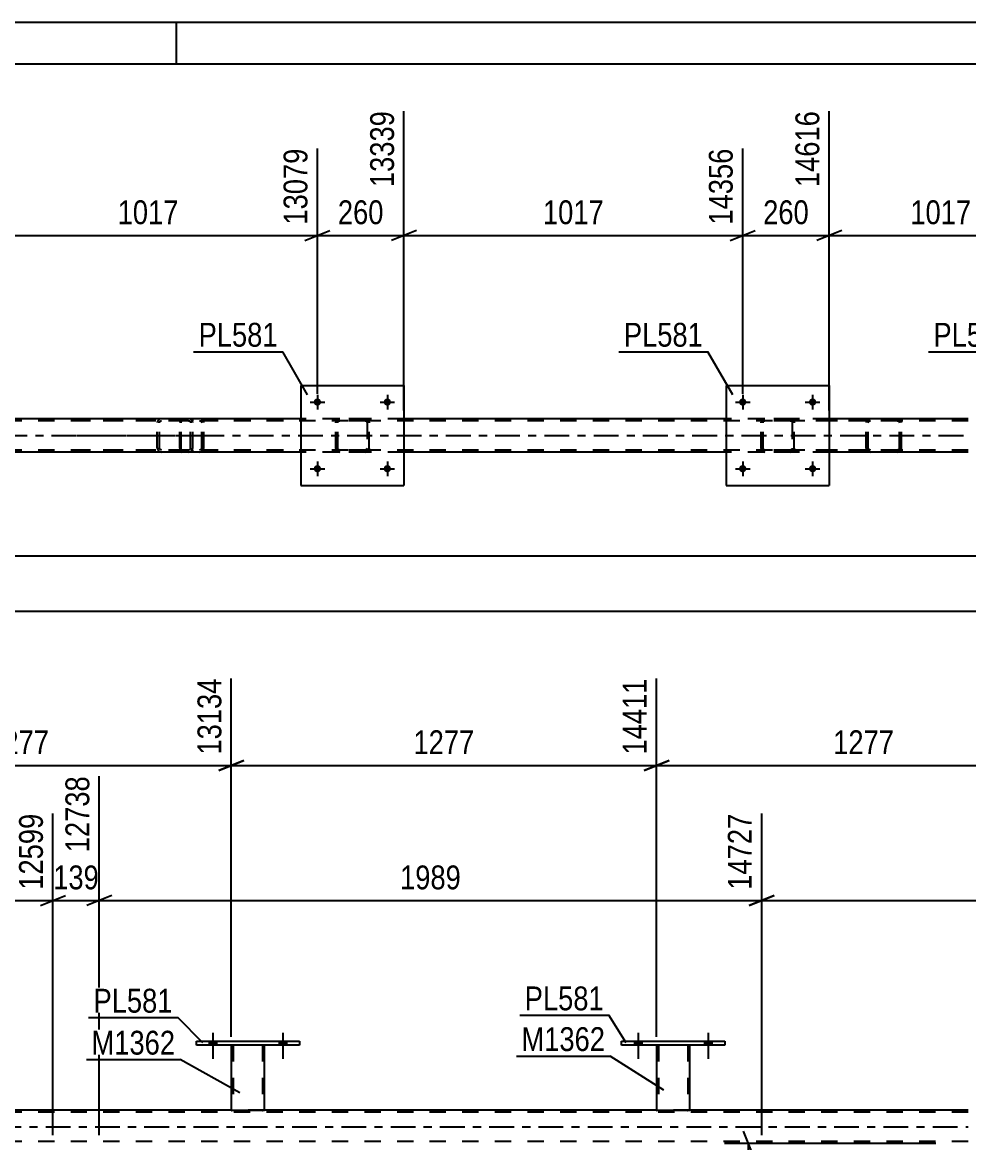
# Model space of a CAD drawing. Header units: millimetres. Extents: x 0 to 841, y 0 to 594.
# Drawn here: x 612.5 to 726.1, y 459.5 to 594 of the extents above; entities that cross this region are included whole.
import ezdxf

# ---------------------------------------------------------------- set-up
doc = ezdxf.new("R2010")
doc.units = ezdxf.units.MM
doc.linetypes.add('DXK_LINE_DOT2', pattern=[3.9198, 1.9599, -1.9599])
doc.linetypes.add('DXK_LINE_DOT3', pattern=[5.9187, 2.979, -0.9799, 0.9799, -0.9799])
doc.styles.add('Arial Narrow', font='ARIALN.TTF', dxfattribs={"height": 0.2})

# ---------------------------------------------------------------- blocks, each defined once
blk = doc.blocks.new('Unknown-318893504-1135')
at = {"color": 5, "linetype": 'Continuous'}
for p, q in [((841, 594), (0, 594)), ((631, 589), (631, 594)), ((836, 589), (5, 589))]:
    blk.add_line(p, q, dxfattribs=at)
blk = doc.blocks.new('Part-318893504-4776 - 4767')
at = {"color": 7, "linetype": 'DXK_LINE_DOT2'}
for p, q in [((631.48, 546.27), (631.42, 546.12)), ((631.57, 546.38), (631.48, 546.27)), ((631.67, 546.41), (631.57, 546.38)), ((631.58, 546.1), (631.62, 546.15)), ((631.62, 546.15), (631.67, 546.17)), ((643.83, 546.41), (631.67, 546.41)), ((643.83, 546.17), (631.67, 546.17)), ((632.95, 546.17), (632.95, 546.41)), ((633.96, 546.38), (633.77, 546.41)), ((633.77, 546.17), (633.86, 546.15)), ((633.86, 546.15), (633.94, 546.1)), ((631.42, 546.12), (631.4, 545.93)), ((631.4, 542.89), (631.4, 545.93)), ((631.54, 545.93), (631.55, 546.02)), ((631.54, 542.89), (631.54, 545.93)), ((631.55, 546.02), (631.58, 546.1)), ((633.94, 546.1), (634, 546.02)), ((634, 546.02), (634.02, 545.93)), ((634.02, 542.89), (634.02, 545.93)), ((634.23, 546.1), (634.23, 546.12)), ((634.27, 545.93), (634.23, 546.1)), ((634.27, 542.89), (634.27, 545.93)), ((631.4, 542.89), (631.42, 542.71)), ((631.42, 542.71), (631.48, 542.55)), ((631.48, 542.55), (631.57, 542.45)), ((631.55, 542.8), (631.54, 542.89)), ((631.58, 542.72), (631.55, 542.8)), ((631.57, 542.45), (631.67, 542.41)), ((631.62, 542.67), (631.58, 542.72)), ((631.67, 542.65), (631.62, 542.67)), ((643.83, 542.65), (631.67, 542.65)), ((643.83, 542.41), (631.67, 542.41)), ((632.95, 542.41), (632.95, 542.65)), ((633.86, 542.67), (633.77, 542.65)), ((633.77, 542.41), (633.96, 542.45)), ((633.94, 542.72), (633.86, 542.67)), ((634, 542.8), (633.94, 542.72)), ((634.02, 542.89), (634, 542.8)), ((634.23, 542.71), (634.25, 542.8)), ((634.25, 542.8), (634.27, 542.89))]:
    blk.add_line(p, q, dxfattribs=at)
for centre, start, end in [((633.78, 545.92), 23.8494, 68.8059), ((633.78, 542.91), 291.1941, 336.1506)]:
    blk.add_arc(centre, 0.492, start, end, dxfattribs=at)
blk = doc.blocks.new('Bolt-318893504-4908 - 4767')
at = {"linetype": 'Continuous'}
for points in [[(699.44, 540.41, -1), (698.56, 540.41, -1)], [(707.84, 540.41, -1), (706.96, 540.41, -1)]]:
    blk.add_hatch(color=1, dxfattribs=at).paths.add_polyline_path(points)
at = {"color": 1, "linetype": 'Continuous'}
for p, q in [((699, 541.29), (699, 539.53)), ((707.4, 541.29), (707.4, 539.53)), ((698.12, 540.41), (699.88, 540.41)), ((706.52, 540.41), (708.28, 540.41))]:
    blk.add_line(p, q, dxfattribs=at)
blk = doc.blocks.new('Bolt-318893504-4906 - 4767')
at = {"linetype": 'Continuous'}
for points in [[(648.36, 540.41, -1), (647.48, 540.41, -1)], [(656.76, 540.41, -1), (655.88, 540.41, -1)]]:
    blk.add_hatch(color=1, dxfattribs=at).paths.add_polyline_path(points)
at = {"color": 1, "linetype": 'Continuous'}
for p, q in [((647.92, 541.29), (647.92, 539.53)), ((656.32, 541.29), (656.32, 539.53)), ((647.04, 540.41), (648.8, 540.41)), ((655.44, 540.41), (657.2, 540.41))]:
    blk.add_line(p, q, dxfattribs=at)
blk = doc.blocks.new('Part-318893504-4852 - 4767')
at = {"color": 7, "linetype": 'DXK_LINE_DOT2'}
for p, q in [((650.42, 546.38), (650.6, 546.41)), ((650.6, 546.41), (650.42, 546.38)), ((650.43, 546.1), (650.51, 546.15)), ((650.51, 546.15), (650.6, 546.17)), ((653.64, 546.41), (650.6, 546.41)), ((653.64, 546.17), (650.6, 546.17)), ((653.64, 546.41), (653.83, 546.38)), ((653.83, 546.38), (653.64, 546.41)), ((653.64, 546.17), (653.74, 546.15)), ((653.74, 546.15), (653.81, 546.1)), ((650.16, 546.12), (650.12, 545.93)), ((650.12, 545.93), (650.13, 545.97)), ((650.12, 542.89), (650.12, 545.93)), ((650.13, 545.97), (650.16, 546.12)), ((650.36, 545.93), (650.38, 546.02)), ((650.36, 542.89), (650.36, 545.93)), ((650.38, 546.02), (650.43, 546.1)), ((653.81, 546.1), (653.87, 546.02)), ((653.87, 546.02), (653.88, 545.93)), ((653.88, 545.93), (653.88, 542.89)), ((654.09, 546.12), (654.12, 545.97)), ((654.12, 545.93), (654.09, 546.12)), ((654.12, 545.97), (654.12, 545.93)), ((654.12, 542.89), (654.12, 545.93)), ((650.16, 542.71), (650.12, 542.89)), ((650.12, 542.89), (650.16, 542.71)), ((650.38, 542.8), (650.36, 542.89)), ((650.43, 542.72), (650.38, 542.8)), ((650.6, 542.41), (650.42, 542.45)), ((650.42, 542.45), (650.6, 542.41)), ((650.51, 542.67), (650.43, 542.72)), ((650.6, 542.65), (650.51, 542.67)), ((653.64, 542.65), (650.6, 542.65)), ((653.64, 542.41), (650.6, 542.41)), ((653.74, 542.67), (653.64, 542.65)), ((653.83, 542.45), (653.64, 542.41)), ((653.64, 542.41), (653.83, 542.45)), ((653.81, 542.72), (653.74, 542.67)), ((653.87, 542.8), (653.81, 542.72)), ((653.88, 542.89), (653.87, 542.8)), ((654.12, 542.89), (654.09, 542.71)), ((654.09, 542.71), (654.12, 542.89))]:
    blk.add_line(p, q, dxfattribs=at)
at = {"color": 7, "linetype": 'DXK_LINE_DOT3'}
blk.add_line((652.12, 544.41), (652.12, 544.41), dxfattribs=at)
at = {"color": 7, "linetype": 'DXK_LINE_DOT2'}
for centre, start, end in [((650.6, 545.93), 112.5, 157.5), ((650.6, 545.93), 112.5, 157.5), ((653.64, 545.93), 22.5, 67.5), ((653.64, 545.93), 22.5, 67.5), ((650.6, 542.89), 202.5, 247.5), ((650.6, 542.89), 202.5, 247.5), ((653.64, 542.89), 292.5, 337.5), ((653.64, 542.89), 292.5, 337.5)]:
    blk.add_arc(centre, 0.48, start, end, dxfattribs=at)
blk = doc.blocks.new('Part-318893504-4789 - 4767')
at = {"color": 7, "linetype": 'DXK_LINE_DOT2'}
for p, q in [((632.44, 546.41), (617.45, 546.41)), ((632.44, 546.17), (617.45, 546.17)), ((629.2, 546.41), (629.01, 546.38)), ((629.02, 546.1), (629.11, 546.15)), ((629.11, 546.15), (629.2, 546.17)), ((632.63, 546.38), (632.44, 546.41)), ((632.44, 546.17), (632.54, 546.15)), ((632.54, 546.15), (632.62, 546.1)), ((628.73, 546.1), (628.69, 545.93)), ((628.69, 542.89), (628.69, 545.93)), ((628.73, 546.12), (628.73, 546.1)), ((628.95, 545.93), (628.97, 546.02)), ((628.95, 542.89), (628.95, 545.93)), ((628.97, 546.02), (629.02, 546.1)), ((632.62, 546.1), (632.68, 546.02)), ((632.68, 546.02), (632.69, 545.93)), ((632.69, 542.89), (632.69, 545.93)), ((632.91, 546.1), (632.91, 546.12)), ((632.95, 545.93), (632.91, 546.1)), ((632.95, 542.89), (632.95, 545.93)), ((632.44, 542.65), (617.45, 542.65)), ((632.44, 542.41), (617.45, 542.41)), ((628.69, 542.89), (628.71, 542.8)), ((628.71, 542.8), (628.73, 542.71)), ((628.97, 542.8), (628.95, 542.89)), ((629.02, 542.72), (628.97, 542.8)), ((629.01, 542.45), (629.2, 542.41)), ((629.11, 542.67), (629.02, 542.72)), ((629.2, 542.65), (629.11, 542.67)), ((632.54, 542.67), (632.44, 542.65)), ((632.44, 542.41), (632.63, 542.45)), ((632.62, 542.72), (632.54, 542.67)), ((632.68, 542.8), (632.62, 542.72)), ((632.69, 542.89), (632.68, 542.8)), ((632.91, 542.71), (632.93, 542.8)), ((632.93, 542.8), (632.95, 542.89))]:
    blk.add_line(p, q, dxfattribs=at)
at = {"color": 7, "linetype": 'DXK_LINE_DOT3'}
blk.add_line((619.07, 544.41), (634.24, 544.41), dxfattribs=at)
at = {"color": 7, "linetype": 'DXK_LINE_DOT2'}
for centre, start, end in [((629.18, 545.91), 110.7583, 155.68), ((632.46, 545.91), 24.32, 69.2417), ((629.18, 542.91), 204.32, 249.2417), ((632.46, 542.91), 290.7583, 335.68)]:
    blk.add_arc(centre, 0.496, start, end, dxfattribs=at)
blk = doc.blocks.new('Part-318893504-4796 - 4767')
at = {"color": 7, "linetype": 'DXK_LINE_DOT2'}
for p, q in [((717.57, 546.41), (702.59, 546.41)), ((717.57, 546.17), (702.59, 546.17)), ((714.34, 546.41), (714.14, 546.38)), ((714.16, 546.1), (714.24, 546.15)), ((714.24, 546.15), (714.34, 546.17)), ((717.77, 546.38), (717.57, 546.41)), ((717.57, 546.17), (717.67, 546.15)), ((717.67, 546.15), (717.75, 546.1)), ((713.86, 546.1), (713.83, 545.93)), ((713.83, 542.89), (713.83, 545.93)), ((713.87, 546.12), (713.86, 546.1)), ((714.08, 545.93), (714.1, 546.02)), ((714.08, 542.89), (714.08, 545.93)), ((714.1, 546.02), (714.16, 546.1)), ((717.75, 546.1), (717.81, 546.02)), ((717.81, 546.02), (717.83, 545.93)), ((717.83, 542.89), (717.83, 545.93)), ((718.05, 546.1), (718.05, 546.12)), ((718.08, 545.93), (718.05, 546.1)), ((718.08, 542.89), (718.08, 545.93)), ((717.57, 542.65), (702.59, 542.65)), ((717.57, 542.41), (702.59, 542.41)), ((713.83, 542.89), (713.85, 542.8)), ((713.85, 542.8), (713.87, 542.71)), ((714.1, 542.8), (714.08, 542.89)), ((714.16, 542.72), (714.1, 542.8)), ((714.14, 542.45), (714.34, 542.41)), ((714.24, 542.67), (714.16, 542.72)), ((714.34, 542.65), (714.24, 542.67)), ((717.67, 542.67), (717.57, 542.65)), ((717.57, 542.41), (717.77, 542.45)), ((717.75, 542.72), (717.67, 542.67)), ((717.81, 542.8), (717.75, 542.72)), ((717.83, 542.89), (717.81, 542.8)), ((718.05, 542.71), (718.06, 542.8)), ((718.06, 542.8), (718.08, 542.89))]:
    blk.add_line(p, q, dxfattribs=at)
for centre, start, end in [((714.32, 545.91), 110.7583, 155.68), ((717.59, 545.91), 24.32, 69.2417), ((714.32, 542.91), 204.32, 249.2417), ((717.59, 542.91), 290.7583, 335.68)]:
    blk.add_arc(centre, 0.496, start, end, dxfattribs=at)
blk = doc.blocks.new('Part-318893504-4863 - 4767')
at = {"color": 2, "linetype": 'Continuous'}
for p, q in [((697, 550.41), (697, 538.41)), ((697, 550.41), (709.4, 550.41)), ((709.4, 550.41), (709.4, 538.41)), ((697, 538.41), (709.4, 538.41))]:
    blk.add_line(p, q, dxfattribs=at)
blk = doc.blocks.new('Part-318893504-4857 - 4767')
at = {"color": 2, "linetype": 'Continuous'}
for p, q in [((645.92, 550.41), (645.92, 538.41)), ((645.92, 550.41), (658.32, 550.41)), ((658.32, 550.41), (658.32, 538.41)), ((645.92, 538.41), (658.32, 538.41))]:
    blk.add_line(p, q, dxfattribs=at)
blk = doc.blocks.new('Part-318893504-4858 - 4767')
at = {"color": 7, "linetype": 'DXK_LINE_DOT2'}
for p, q in [((701.5, 546.38), (701.68, 546.41)), ((701.68, 546.41), (701.5, 546.38)), ((701.51, 546.1), (701.59, 546.15)), ((701.59, 546.15), (701.68, 546.17)), ((704.72, 546.41), (701.68, 546.41)), ((704.72, 546.17), (701.68, 546.17)), ((704.72, 546.41), (704.91, 546.38)), ((704.91, 546.38), (704.72, 546.41)), ((704.72, 546.17), (704.82, 546.15)), ((704.82, 546.15), (704.89, 546.1)), ((701.24, 546.12), (701.2, 545.93)), ((701.2, 545.93), (701.21, 545.97)), ((701.2, 542.89), (701.2, 545.93)), ((701.21, 545.97), (701.24, 546.12)), ((701.44, 545.93), (701.46, 546.02)), ((701.44, 542.89), (701.44, 545.93)), ((701.46, 546.02), (701.51, 546.1)), ((704.89, 546.1), (704.95, 546.02)), ((704.95, 546.02), (704.96, 545.93)), ((704.96, 545.93), (704.96, 542.89)), ((705.17, 546.12), (705.2, 545.97)), ((705.2, 545.93), (705.17, 546.12)), ((705.2, 545.97), (705.2, 545.93)), ((705.2, 542.89), (705.2, 545.93)), ((701.24, 542.71), (701.2, 542.89)), ((701.2, 542.89), (701.24, 542.71)), ((701.46, 542.8), (701.44, 542.89)), ((701.51, 542.72), (701.46, 542.8)), ((701.68, 542.41), (701.5, 542.45)), ((701.5, 542.45), (701.68, 542.41)), ((701.59, 542.67), (701.51, 542.72)), ((701.68, 542.65), (701.59, 542.67)), ((704.72, 542.65), (701.68, 542.65)), ((704.72, 542.41), (701.68, 542.41)), ((704.82, 542.67), (704.72, 542.65)), ((704.91, 542.45), (704.72, 542.41)), ((704.72, 542.41), (704.91, 542.45)), ((704.89, 542.72), (704.82, 542.67)), ((704.95, 542.8), (704.89, 542.72)), ((704.96, 542.89), (704.95, 542.8)), ((705.2, 542.89), (705.17, 542.71)), ((705.17, 542.71), (705.2, 542.89))]:
    blk.add_line(p, q, dxfattribs=at)
at = {"color": 7, "linetype": 'DXK_LINE_DOT3'}
blk.add_line((703.2, 544.41), (703.2, 544.41), dxfattribs=at)
at = {"color": 7, "linetype": 'DXK_LINE_DOT2'}
for centre, start, end in [((701.68, 545.93), 112.5, 157.5), ((701.68, 545.93), 112.5, 157.5), ((704.72, 545.93), 22.5, 67.5), ((704.72, 545.93), 22.5, 67.5), ((701.68, 542.89), 202.5, 247.5), ((701.68, 542.89), 202.5, 247.5), ((704.72, 542.89), 292.5, 337.5), ((704.72, 542.89), 292.5, 337.5)]:
    blk.add_arc(centre, 0.48, start, end, dxfattribs=at)
blk = doc.blocks.new('Bolt-318893504-4907 - 4767')
at = {"linetype": 'Continuous'}
for points in [[(648.36, 548.41, -1), (647.48, 548.41, -1)], [(656.76, 548.41, -1), (655.88, 548.41, -1)]]:
    blk.add_hatch(color=1, dxfattribs=at).paths.add_polyline_path(points)
at = {"color": 1, "linetype": 'Continuous'}
for p, q in [((647.92, 549.29), (647.92, 547.53)), ((656.32, 549.29), (656.32, 547.53)), ((647.04, 548.41), (648.8, 548.41)), ((655.44, 548.41), (657.2, 548.41))]:
    blk.add_line(p, q, dxfattribs=at)
blk = doc.blocks.new('Bolt-318893504-4909 - 4767')
at = {"linetype": 'Continuous'}
for points in [[(699.44, 548.41, -1), (698.56, 548.41, -1)], [(707.84, 548.41, -1), (706.96, 548.41, -1)]]:
    blk.add_hatch(color=1, dxfattribs=at).paths.add_polyline_path(points)
at = {"color": 1, "linetype": 'Continuous'}
for p, q in [((699, 549.29), (699, 547.53)), ((707.4, 549.29), (707.4, 547.53)), ((698.12, 548.41), (699.88, 548.41)), ((706.52, 548.41), (708.28, 548.41))]:
    blk.add_line(p, q, dxfattribs=at)
blk = doc.blocks.new('Part-318893504-4945 - 4767')
at = {"color": 7, "linetype": 'DXK_LINE_DOT2'}
for p, q in [((726.08, 546.17), (124.75, 546.17)), ((658.32, 546.41), (645.92, 546.41)), ((709.4, 546.41), (697, 546.41)), ((726.08, 542.65), (124.75, 542.65)), ((658.32, 542.41), (645.92, 542.41)), ((709.4, 542.41), (697, 542.41))]:
    blk.add_line(p, q, dxfattribs=at)
at = {"color": 2, "linetype": 'Continuous'}
for p, q in [((645.92, 546.41), (607.24, 546.41)), ((697, 546.41), (658.32, 546.41)), ((726.08, 546.41), (709.4, 546.41)), ((645.92, 542.41), (607.24, 542.41)), ((697, 542.41), (658.32, 542.41)), ((726.08, 542.41), (709.4, 542.41))]:
    blk.add_line(p, q, dxfattribs=at)
at = {"color": 7, "linetype": 'DXK_LINE_DOT3'}
blk.add_line((124.75, 544.41), (726.08, 544.41), dxfattribs=at)
blk = doc.blocks.new('Part-318893504-3401 - 3250')
at = {"color": 2, "linetype": 'Continuous'}
for p, q in [((688.66, 471.2), (688.66, 463.37)), ((692.66, 463.37), (692.66, 471.2)), ((692.65, 463.36), (688.67, 463.36))]:
    blk.add_line(p, q, dxfattribs=at)
at = {"color": 7, "linetype": 'DXK_LINE_DOT2'}
for p, q in [((692.66, 471.2), (688.66, 471.2)), ((688.66, 471.2), (688.66, 471.2)), ((688.66, 471.2), (688.66, 471.2)), ((688.9, 471.2), (688.9, 463.36)), ((692.42, 471.2), (692.42, 463.36)), ((692.66, 471.2), (692.66, 471.2)), ((692.66, 471.2), (692.66, 471.2)), ((688.66, 463.37), (688.66, 463.36)), ((688.66, 463.36), (688.67, 463.36)), ((688.67, 463.36), (688.66, 463.36)), ((692.36, 463.36), (692.4, 463.36)), ((692.36, 463.36), (692.4, 463.36)), ((692.4, 463.36), (692.42, 463.36)), ((692.4, 463.36), (692.42, 463.36)), ((692.66, 463.36), (692.62, 463.36)), ((692.65, 463.36), (692.66, 463.36)), ((692.66, 463.36), (692.66, 463.37)), ((692.66, 463.36), (692.66, 463.37))]:
    blk.add_line(p, q, dxfattribs=at)
blk = doc.blocks.new('Part-318893504-3296 - 3250')
at = {"color": 2, "linetype": 'Continuous'}
for p, q in [((637.58, 471.2), (637.58, 463.37)), ((641.58, 463.37), (641.58, 471.2)), ((641.57, 463.36), (637.59, 463.36))]:
    blk.add_line(p, q, dxfattribs=at)
at = {"color": 7, "linetype": 'DXK_LINE_DOT2'}
for p, q in [((641.58, 471.2), (637.58, 471.2)), ((637.58, 471.2), (637.58, 471.2)), ((637.58, 471.2), (637.58, 471.2)), ((637.82, 471.2), (637.82, 463.36)), ((641.34, 471.2), (641.34, 463.36)), ((641.58, 471.2), (641.58, 471.2)), ((641.58, 471.2), (641.58, 471.2)), ((637.58, 463.37), (637.58, 463.36)), ((637.58, 463.36), (637.59, 463.36)), ((637.59, 463.36), (637.58, 463.36)), ((641.28, 463.36), (641.32, 463.36)), ((641.28, 463.36), (641.32, 463.36)), ((641.32, 463.36), (641.34, 463.36)), ((641.32, 463.36), (641.34, 463.36)), ((641.58, 463.36), (641.54, 463.36)), ((641.57, 463.36), (641.58, 463.36)), ((641.58, 463.36), (641.58, 463.37)), ((641.58, 463.36), (641.58, 463.37))]:
    blk.add_line(p, q, dxfattribs=at)
blk = doc.blocks.new('Bolt-318893504-3298 - 3250')
at = {"linetype": 'Continuous'}
for points in [[(634.94, 471.2), (635.82, 471.2), (635.82, 471.68), (634.94, 471.68)], [(643.34, 471.2), (644.22, 471.2), (644.22, 471.68), (643.34, 471.68)]]:
    blk.add_hatch(color=1, dxfattribs=at).paths.add_polyline_path(points)
at = {"color": 1, "linetype": 'Continuous'}
for p, q in [((635.38, 472.68), (635.38, 469.56)), ((643.78, 472.68), (643.78, 469.56)), ((634.94, 471.68), (634.94, 471.2)), ((635.82, 471.68), (635.82, 471.2)), ((643.34, 471.68), (643.34, 471.2)), ((644.22, 471.68), (644.22, 471.2))]:
    blk.add_line(p, q, dxfattribs=at)
blk = doc.blocks.new('Bolt-318893504-3299 - 3250')
at = {"linetype": 'Continuous'}
for points in [[(634.94, 471.2), (635.82, 471.2), (635.82, 471.68), (634.94, 471.68)], [(643.34, 471.2), (644.22, 471.2), (644.22, 471.68), (643.34, 471.68)]]:
    blk.add_hatch(color=1, dxfattribs=at).paths.add_polyline_path(points)
at = {"color": 1, "linetype": 'Continuous'}
for p, q in [((635.38, 472.68), (635.38, 469.56)), ((643.78, 472.68), (643.78, 469.56)), ((634.94, 471.68), (634.94, 471.2)), ((635.82, 471.68), (635.82, 471.2)), ((643.34, 471.68), (643.34, 471.2)), ((644.22, 471.68), (644.22, 471.2))]:
    blk.add_line(p, q, dxfattribs=at)
blk = doc.blocks.new('Bolt-318893504-3428 - 3250')
at = {"linetype": 'Continuous'}
for points in [[(686.02, 471.2), (686.9, 471.2), (686.9, 471.68), (686.02, 471.68)], [(694.42, 471.2), (695.3, 471.2), (695.3, 471.68), (694.42, 471.68)]]:
    blk.add_hatch(color=1, dxfattribs=at).paths.add_polyline_path(points)
at = {"color": 1, "linetype": 'Continuous'}
for p, q in [((686.46, 472.68), (686.46, 469.56)), ((694.86, 472.68), (694.86, 469.56)), ((686.02, 471.68), (686.02, 471.2)), ((686.9, 471.68), (686.9, 471.2)), ((694.42, 471.68), (694.42, 471.2)), ((695.3, 471.68), (695.3, 471.2))]:
    blk.add_line(p, q, dxfattribs=at)
blk = doc.blocks.new('Bolt-318893504-3427 - 3250')
at = {"linetype": 'Continuous'}
for points in [[(686.02, 471.2), (686.9, 471.2), (686.9, 471.68), (686.02, 471.68)], [(694.42, 471.2), (695.3, 471.2), (695.3, 471.68), (694.42, 471.68)]]:
    blk.add_hatch(color=1, dxfattribs=at).paths.add_polyline_path(points)
at = {"color": 1, "linetype": 'Continuous'}
for p, q in [((686.46, 472.68), (686.46, 469.56)), ((694.86, 472.68), (694.86, 469.56)), ((686.02, 471.68), (686.02, 471.2)), ((686.9, 471.68), (686.9, 471.2)), ((694.42, 471.68), (694.42, 471.2)), ((695.3, 471.68), (695.3, 471.2))]:
    blk.add_line(p, q, dxfattribs=at)
blk = doc.blocks.new('Part-318893504-3406 - 3250')
at = {"color": 2, "linetype": 'Continuous'}
for p, q in [((684.46, 471.68), (696.86, 471.68)), ((684.46, 471.2), (684.46, 471.68)), ((696.86, 471.2), (684.46, 471.2)), ((696.86, 471.68), (696.86, 471.2))]:
    blk.add_line(p, q, dxfattribs=at)
blk = doc.blocks.new('Part-318893504-3474 - 3250')
at = {"color": 2, "linetype": 'Continuous'}
for p, q in [((633.38, 471.68), (645.78, 471.68)), ((633.38, 471.2), (633.38, 471.68)), ((645.78, 471.2), (633.38, 471.2)), ((645.78, 471.68), (645.78, 471.2))]:
    blk.add_line(p, q, dxfattribs=at)
blk = doc.blocks.new('Part-318893504-3659 - 3250')
at = {"color": 7, "linetype": 'DXK_LINE_DOT2'}
for p, q in [((726.08, 463.13), (112.2, 463.13)), ((641.58, 463.37), (637.58, 463.37)), ((692.66, 463.37), (688.66, 463.37)), ((726.08, 459.61), (112.2, 459.61))]:
    blk.add_line(p, q, dxfattribs=at)
at = {"color": 2, "linetype": 'Continuous'}
for p, q in [((637.58, 463.37), (590.5, 463.37)), ((688.66, 463.37), (641.58, 463.37)), ((726.08, 463.37), (692.66, 463.37))]:
    blk.add_line(p, q, dxfattribs=at)
at = {"color": 7, "linetype": 'DXK_LINE_DOT3'}
blk.add_line((112.2, 461.37), (726.08, 461.37), dxfattribs=at)
blk = doc.blocks.new('StraightDimension-318893504-9074 - 4767')
at = {"color": 7, "linetype": 'Continuous'}
for p, q in [((709.4, 547.41), (709.4, 583.36)), ((699, 549.41), (699, 578.86)), ((697.5, 567.82), (700.5, 569.02)), ((710.9, 569.02), (707.9, 567.82)), ((699, 568.42), (709.4, 568.42))]:
    blk.add_line(p, q, dxfattribs=at)
at = {"color": 0}
blk.add_wipeout([(707.55, 569.17), (707.55, 573.37), (700.86, 573.37), (700.86, 569.17)], dxfattribs=at)
at = {"color": 3, "style": 'Arial Narrow'}
blk.add_text('260', height=2.863, dxfattribs=at).set_placement((701.46, 569.77))
at = {"color": 0, "linetype": 'Continuous'}
blk.add_wipeout([(708.8, 583.96), (704.6, 583.96), (704.6, 573.62), (708.8, 573.62)], dxfattribs=at)
at = {"color": 3, "linetype": 'Continuous', "style": 'Arial Narrow'}
blk.add_text('14616', height=2.863, rotation=90.0002, dxfattribs=at).set_placement((708.2, 574.22))
blk = doc.blocks.new('StraightDimension-318893504-5585 - 4767')
at = {"color": 7, "linetype": 'Continuous'}
blk.add_line((124.11, 523.3), (763.84, 523.3), dxfattribs=at)
blk = doc.blocks.new('StraightDimension-318893504-9075 - 4767')
at = {"color": 7, "linetype": 'Continuous'}
for p, q in [((658.32, 547.41), (658.32, 583.36)), ((699, 549.41), (699, 578.86)), ((659.82, 569.02), (656.82, 567.82)), ((697.5, 567.82), (700.5, 569.02)), ((658.32, 568.42), (699, 568.42))]:
    blk.add_line(p, q, dxfattribs=at)
at = {"color": 0}
blk.add_wipeout([(682.92, 569.17), (682.92, 573.37), (674.41, 573.37), (674.41, 569.17)], dxfattribs=at)
at = {"color": 3, "style": 'Arial Narrow'}
blk.add_text('1017', height=2.863, dxfattribs=at).set_placement((675.01, 569.77))
at = {"color": 0, "linetype": 'Continuous'}
blk.add_wipeout([(698.4, 579.46), (694.2, 579.46), (694.2, 569.12), (698.4, 569.12)], dxfattribs=at)
at = {"color": 3, "linetype": 'Continuous', "style": 'Arial Narrow'}
blk.add_text('14356', height=2.863, rotation=90.0002, dxfattribs=at).set_placement((697.8, 569.72))
blk = doc.blocks.new('StraightDimension-318893504-8403 - 4767')
at = {"color": 7, "linetype": 'Continuous'}
blk.add_line((124.75, 529.94), (763.2, 529.94), dxfattribs=at)
blk = doc.blocks.new('StraightDimension-318893504-9073 - 4767')
at = {"color": 7, "linetype": 'Continuous'}
for p, q in [((709.4, 547.41), (709.4, 583.36)), ((736.18, 549.41), (736.18, 578.86)), ((710.9, 569.02), (707.9, 567.82)), ((734.68, 567.82), (737.68, 569.02)), ((709.4, 568.42), (736.18, 568.42))]:
    blk.add_line(p, q, dxfattribs=at)
at = {"color": 0}
blk.add_wipeout([(727.05, 569.17), (727.05, 573.37), (718.54, 573.37), (718.54, 569.17)], dxfattribs=at)
at = {"color": 3, "style": 'Arial Narrow'}
blk.add_text('1017', height=2.863, dxfattribs=at).set_placement((719.14, 569.77))
at = {"color": 0, "linetype": 'Continuous'}
blk.add_wipeout([(735.58, 579.46), (731.38, 579.46), (731.38, 569.12), (735.58, 569.12)], dxfattribs=at)
at = {"color": 3, "linetype": 'Continuous', "style": 'Arial Narrow'}
blk.add_text('15633', height=2.863, rotation=90.0002, dxfattribs=at).set_placement((734.98, 569.72))
blk = doc.blocks.new('StraightDimension-318893504-9076 - 4767')
at = {"color": 7, "linetype": 'Continuous'}
for p, q in [((658.32, 547.41), (658.32, 583.36)), ((647.92, 549.41), (647.92, 578.86)), ((646.42, 567.82), (649.42, 569.02)), ((659.82, 569.02), (656.82, 567.82)), ((647.92, 568.42), (658.32, 568.42))]:
    blk.add_line(p, q, dxfattribs=at)
at = {"color": 0}
blk.add_wipeout([(656.47, 569.17), (656.47, 573.37), (649.78, 573.37), (649.78, 569.17)], dxfattribs=at)
at = {"color": 3, "style": 'Arial Narrow'}
blk.add_text('260', height=2.863, dxfattribs=at).set_placement((650.38, 569.77))
at = {"color": 0, "linetype": 'Continuous'}
blk.add_wipeout([(657.72, 583.96), (653.52, 583.96), (653.52, 573.62), (657.72, 573.62)], dxfattribs=at)
at = {"color": 3, "linetype": 'Continuous', "style": 'Arial Narrow'}
blk.add_text('13339', height=2.863, rotation=90.0002, dxfattribs=at).set_placement((657.12, 574.22))
blk = doc.blocks.new('StraightDimension-318893504-9077 - 4767')
at = {"color": 7, "linetype": 'Continuous'}
for p, q in [((607.24, 547.41), (607.24, 583.36)), ((647.92, 549.41), (647.92, 578.86)), ((608.74, 569.02), (605.74, 567.82)), ((646.42, 567.82), (649.42, 569.02)), ((607.24, 568.42), (647.92, 568.42))]:
    blk.add_line(p, q, dxfattribs=at)
at = {"color": 0}
blk.add_wipeout([(631.84, 569.17), (631.84, 573.37), (623.33, 573.37), (623.33, 569.17)], dxfattribs=at)
at = {"color": 3, "style": 'Arial Narrow'}
blk.add_text('1017', height=2.863, dxfattribs=at).set_placement((623.93, 569.77))
at = {"color": 0, "linetype": 'Continuous'}
blk.add_wipeout([(647.32, 579.46), (643.12, 579.46), (643.12, 569.12), (647.32, 569.12)], dxfattribs=at)
at = {"color": 3, "linetype": 'Continuous', "style": 'Arial Narrow'}
blk.add_text('13079', height=2.863, rotation=90.0002, dxfattribs=at).set_placement((646.72, 569.72))
blk = doc.blocks.new('StraightDimension-318893504-12220 - 3250')
at = {"color": 7, "linetype": 'Continuous'}
for p, q in [((621.72, 460.37), (621.72, 503.49)), ((616.15, 460.37), (616.15, 498.99)), ((614.65, 487.95), (617.65, 489.15)), ((616.15, 488.55), (621.72, 488.55)), ((623.22, 489.15), (620.22, 487.95))]:
    blk.add_line(p, q, dxfattribs=at)
at = {"color": 0}
blk.add_wipeout([(622.28, 489.3), (622.28, 493.5), (615.59, 493.5), (615.59, 489.3)], dxfattribs=at)
at = {"color": 3, "style": 'Arial Narrow'}
blk.add_text('139', height=2.863, dxfattribs=at).set_placement((616.19, 489.9))
at = {"color": 0, "linetype": 'Continuous'}
blk.add_wipeout([(621.12, 504.09), (616.92, 504.09), (616.92, 493.75), (621.12, 493.75)], dxfattribs=at)
at = {"color": 3, "linetype": 'Continuous', "style": 'Arial Narrow'}
blk.add_text('12738', height=2.863, rotation=90.0002, dxfattribs=at).set_placement((620.52, 494.35))
blk = doc.blocks.new('StraightDimension-318893504-12218 - 3250')
at = {"color": 7, "linetype": 'Continuous'}
for p, q in [((701.28, 460.37), (701.28, 498.99)), ((763.2, 464.37), (763.2, 498.99)), ((702.78, 489.15), (699.78, 487.95)), ((701.28, 488.55), (763.2, 488.55)), ((761.7, 487.95), (764.7, 489.15))]:
    blk.add_line(p, q, dxfattribs=at)
at = {"color": 0}
blk.add_wipeout([(736.5, 489.3), (736.5, 493.5), (727.99, 493.5), (727.99, 489.3)], dxfattribs=at)
at = {"color": 3, "style": 'Arial Narrow'}
blk.add_text('1780', height=2.863, dxfattribs=at).set_placement((728.59, 489.9))
at = {"color": 0, "linetype": 'Continuous'}
blk.add_wipeout([(762.6, 499.59), (758.4, 499.59), (758.4, 489.25), (762.6, 489.25)], dxfattribs=at)
at = {"color": 3, "linetype": 'Continuous', "style": 'Arial Narrow'}
blk.add_text('16507', height=2.863, rotation=90.0002, dxfattribs=at).set_placement((762, 489.85))
blk = doc.blocks.new('StraightDimension-318893504-12219 - 3250')
at = {"color": 7, "linetype": 'Continuous'}
for p, q in [((621.72, 460.37), (621.72, 503.49)), ((701.28, 460.37), (701.28, 498.99)), ((623.22, 489.15), (620.22, 487.95)), ((621.72, 488.55), (701.28, 488.55)), ((699.78, 487.95), (702.78, 489.15))]:
    blk.add_line(p, q, dxfattribs=at)
at = {"color": 0}
blk.add_wipeout([(665.76, 489.3), (665.76, 493.5), (657.25, 493.5), (657.25, 489.3)], dxfattribs=at)
at = {"color": 3, "style": 'Arial Narrow'}
blk.add_text('1989', height=2.863, dxfattribs=at).set_placement((657.85, 489.9))
at = {"color": 0, "linetype": 'Continuous'}
blk.add_wipeout([(700.68, 499.59), (696.48, 499.59), (696.48, 489.25), (700.68, 489.25)], dxfattribs=at)
at = {"color": 3, "linetype": 'Continuous', "style": 'Arial Narrow'}
blk.add_text('14727', height=2.863, rotation=90.0002, dxfattribs=at).set_placement((700.08, 489.85))
blk = doc.blocks.new('StraightDimension-318893504-12566 - 3250')
at = {"color": 7, "linetype": 'Continuous'}
for p, q in [((779.8, 459.87), (778.6, 462.87)), ((764.2, 461.37), (781.6, 461.37)), ((779.2, 335.37), (779.2, 461.37)), ((778.6, 336.87), (779.8, 333.87)), ((716.54, 335.37), (781.6, 335.37))]:
    blk.add_line(p, q, dxfattribs=at)
at = {"color": 0}
blk.add_wipeout([(778.45, 402.62), (774.25, 402.62), (774.25, 394.11), (778.45, 394.11)], dxfattribs=at)
at = {"color": 3, "style": 'Arial Narrow'}
blk.add_text('3150', height=2.863, rotation=90.0002, dxfattribs=at).set_placement((777.85, 394.71))
blk = doc.blocks.new('StraightDimension-318893504-7963 - 3250')
at = {"color": 7, "linetype": 'Continuous'}
for p, q in [((688.66, 472.2), (688.66, 515.22)), ((738.38, 472.2), (738.38, 515.22)), ((690.16, 505.38), (687.16, 504.18)), ((688.66, 504.78), (738.38, 504.78)), ((736.88, 504.18), (739.88, 505.38))]:
    blk.add_line(p, q, dxfattribs=at)
at = {"color": 0}
blk.add_wipeout([(717.78, 505.53), (717.78, 509.73), (709.27, 509.73), (709.27, 505.53)], dxfattribs=at)
at = {"color": 3, "style": 'Arial Narrow'}
blk.add_text('1277', height=2.863, dxfattribs=at).set_placement((709.87, 506.13))
at = {"color": 0, "linetype": 'Continuous'}
blk.add_wipeout([(737.78, 515.82), (733.58, 515.82), (733.58, 505.48), (737.78, 505.48)], dxfattribs=at)
at = {"color": 3, "linetype": 'Continuous', "style": 'Arial Narrow'}
blk.add_text('15688', height=2.863, rotation=90.0002, dxfattribs=at).set_placement((737.18, 506.08))
blk = doc.blocks.new('StraightDimension-318893504-12221 - 3250')
at = {"color": 7, "linetype": 'Continuous'}
for p, q in [((536.59, 460.37), (536.59, 503.49)), ((616.15, 460.37), (616.15, 498.99)), ((538.09, 489.15), (535.09, 487.95)), ((536.59, 488.55), (616.15, 488.55)), ((614.65, 487.95), (617.65, 489.15))]:
    blk.add_line(p, q, dxfattribs=at)
at = {"color": 0}
blk.add_wipeout([(580.63, 489.3), (580.63, 493.5), (572.11, 493.5), (572.11, 489.3)], dxfattribs=at)
at = {"color": 3, "style": 'Arial Narrow'}
blk.add_text('1989', height=2.863, dxfattribs=at).set_placement((572.71, 489.9))
at = {"color": 0, "linetype": 'Continuous'}
blk.add_wipeout([(615.55, 499.59), (611.35, 499.59), (611.35, 489.25), (615.55, 489.25)], dxfattribs=at)
at = {"color": 3, "linetype": 'Continuous', "style": 'Arial Narrow'}
blk.add_text('12599', height=2.863, rotation=90.0002, dxfattribs=at).set_placement((614.95, 489.85))
blk = doc.blocks.new('StraightDimension-318893504-7964 - 3250')
at = {"color": 7, "linetype": 'Continuous'}
for p, q in [((637.58, 472.2), (637.58, 515.22)), ((688.66, 472.2), (688.66, 515.22)), ((639.08, 505.38), (636.08, 504.18)), ((637.58, 504.78), (688.66, 504.78)), ((687.16, 504.18), (690.16, 505.38))]:
    blk.add_line(p, q, dxfattribs=at)
at = {"color": 0}
blk.add_wipeout([(667.38, 505.53), (667.38, 509.73), (658.86, 509.73), (658.86, 505.53)], dxfattribs=at)
at = {"color": 3, "style": 'Arial Narrow'}
blk.add_text('1277', height=2.863, dxfattribs=at).set_placement((659.46, 506.13))
at = {"color": 0, "linetype": 'Continuous'}
blk.add_wipeout([(688.06, 515.82), (683.86, 515.82), (683.86, 505.48), (688.06, 505.48)], dxfattribs=at)
at = {"color": 3, "linetype": 'Continuous', "style": 'Arial Narrow'}
blk.add_text('14411', height=2.863, rotation=90.0002, dxfattribs=at).set_placement((687.46, 506.08))
blk = doc.blocks.new('StraightDimension-318893504-7965 - 3250')
at = {"color": 7, "linetype": 'Continuous'}
for p, q in [((586.5, 472.2), (586.5, 515.22)), ((637.58, 472.2), (637.58, 515.22)), ((588, 505.38), (585, 504.18)), ((586.5, 504.78), (637.58, 504.78)), ((636.08, 504.18), (639.08, 505.38))]:
    blk.add_line(p, q, dxfattribs=at)
at = {"color": 0}
blk.add_wipeout([(616.3, 505.53), (616.3, 509.73), (607.78, 509.73), (607.78, 505.53)], dxfattribs=at)
at = {"color": 3, "style": 'Arial Narrow'}
blk.add_text('1277', height=2.863, dxfattribs=at).set_placement((608.38, 506.13))
at = {"color": 0, "linetype": 'Continuous'}
blk.add_wipeout([(636.98, 515.82), (632.78, 515.82), (632.78, 505.48), (636.98, 505.48)], dxfattribs=at)
at = {"color": 3, "linetype": 'Continuous', "style": 'Arial Narrow'}
blk.add_text('13134', height=2.863, rotation=90.0002, dxfattribs=at).set_placement((636.38, 506.08))
blk = doc.blocks.new('StraightDimension-318893504-12551 - 3250')
at = {"color": 7, "linetype": 'Continuous'}
for p, q in [((700.28, 457.87), (699.08, 460.87)), ((722.18, 459.37), (696.83, 459.37)), ((699.68, 337.37), (699.68, 459.37)), ((699.08, 338.87), (700.28, 335.87)), ((714.22, 337.37), (696.83, 337.37))]:
    blk.add_line(p, q, dxfattribs=at)
at = {"color": 0}
blk.add_wipeout([(698.93, 402.62), (694.73, 402.62), (694.73, 394.11), (698.93, 394.11)], dxfattribs=at)
at = {"color": 3, "style": 'Arial Narrow'}
blk.add_text('3050', height=2.863, rotation=90.0002, dxfattribs=at).set_placement((698.33, 394.71))
blk = doc.blocks.new('Mark-318893504-4847 - 4767')
at = {"color": 0}
blk.add_wipeout([(731.41, 555.06), (731.41, 558.06), (721.91, 558.06), (721.91, 555.06)], dxfattribs=at)
blk.add_wipeout([(731.41, 555.06), (731.41, 558.06), (721.91, 558.06), (721.91, 555.06)], dxfattribs=at)
at = {"color": 30, "linetype": 'Continuous'}
for p in [(721.31, 554.46), (735.01, 549.26)]:
    blk.add_line(p, (732.01, 554.46), dxfattribs=at)
at = {"color": 3, "style": 'Arial Narrow'}
blk.add_text('PL581', height=2.863, dxfattribs=at).set_placement((721.91, 555.06))
blk = doc.blocks.new('Mark-318893504-4853 - 4767')
at = {"color": 0}
blk.add_wipeout([(643.15, 555.06), (643.15, 558.06), (633.65, 558.06), (633.65, 555.06)], dxfattribs=at)
blk.add_wipeout([(643.15, 555.06), (643.15, 558.06), (633.65, 558.06), (633.65, 555.06)], dxfattribs=at)
at = {"color": 30, "linetype": 'Continuous'}
for p in [(633.05, 554.46), (646.75, 549.26)]:
    blk.add_line(p, (643.75, 554.46), dxfattribs=at)
at = {"color": 3, "style": 'Arial Narrow'}
blk.add_text('PL581', height=2.863, dxfattribs=at).set_placement((633.65, 555.06))
blk = doc.blocks.new('Mark-318893504-4859 - 4767')
at = {"color": 0}
blk.add_wipeout([(694.23, 555.06), (694.23, 558.06), (684.73, 558.06), (684.73, 555.06)], dxfattribs=at)
blk.add_wipeout([(694.23, 555.06), (694.23, 558.06), (684.73, 558.06), (684.73, 555.06)], dxfattribs=at)
at = {"color": 30, "linetype": 'Continuous'}
for p in [(684.13, 554.46), (697.83, 549.26)]:
    blk.add_line(p, (694.83, 554.46), dxfattribs=at)
at = {"color": 3, "style": 'Arial Narrow'}
blk.add_text('PL581', height=2.863, dxfattribs=at).set_placement((684.73, 555.06))
blk = doc.blocks.new('Mark-318893504-3397 - 3250')
at = {"color": 0}
blk.add_wipeout([(682.48, 470.48), (682.48, 473.48), (672.43, 473.48), (672.43, 470.48)], dxfattribs=at)
blk.add_wipeout([(682.48, 470.48), (682.48, 473.48), (672.43, 473.48), (672.43, 470.48)], dxfattribs=at)
at = {"color": 30, "linetype": 'Continuous'}
for p in [(671.83, 469.88), (689.52, 465.77)]:
    blk.add_line(p, (683.08, 469.88), dxfattribs=at)
at = {"color": 3, "style": 'Arial Narrow'}
blk.add_text('M1362', height=2.863, dxfattribs=at).set_placement((672.43, 470.48))
blk = doc.blocks.new('Mark-318893504-3402 - 3250')
at = {"color": 0}
blk.add_wipeout([(682.32, 475.37), (682.32, 478.37), (672.82, 478.37), (672.82, 475.37)], dxfattribs=at)
blk.add_wipeout([(682.32, 475.37), (682.32, 478.37), (672.82, 478.37), (672.82, 475.37)], dxfattribs=at)
at = {"color": 30, "linetype": 'Continuous'}
for p in [(672.22, 474.77), (685, 471.48)]:
    blk.add_line(p, (682.92, 474.77), dxfattribs=at)
at = {"color": 3, "style": 'Arial Narrow'}
blk.add_text('PL581', height=2.863, dxfattribs=at).set_placement((672.82, 475.37))
blk = doc.blocks.new('Mark-318893504-3292 - 3250')
at = {"color": 0}
blk.add_wipeout([(630.84, 470.05), (630.84, 473.05), (620.79, 473.05), (620.79, 470.05)], dxfattribs=at)
blk.add_wipeout([(630.84, 470.05), (630.84, 473.05), (620.79, 473.05), (620.79, 470.05)], dxfattribs=at)
at = {"color": 30, "linetype": 'Continuous'}
for p in [(620.19, 469.45), (638.59, 465.45)]:
    blk.add_line(p, (631.44, 469.45), dxfattribs=at)
at = {"color": 3, "style": 'Arial Narrow'}
blk.add_text('M1362', height=2.863, dxfattribs=at).set_placement((620.79, 470.05))
blk = doc.blocks.new('Mark-318893504-3470 - 3250')
at = {"color": 0}
blk.add_wipeout([(630.54, 475.09), (630.54, 478.09), (621.03, 478.09), (621.03, 475.09)], dxfattribs=at)
blk.add_wipeout([(630.54, 475.09), (630.54, 478.09), (621.03, 478.09), (621.03, 475.09)], dxfattribs=at)
at = {"color": 30, "linetype": 'Continuous'}
for p in [(620.43, 474.49), (634.17, 471.46)]:
    blk.add_line(p, (631.14, 474.49), dxfattribs=at)
at = {"color": 3, "style": 'Arial Narrow'}
blk.add_text('PL581', height=2.863, dxfattribs=at).set_placement((621.03, 475.09))

msp = doc.modelspace()

# ---------------------------------------------------------------- block references
for name in ['Unknown-318893504-1135', 'Part-318893504-4857 - 4767', 'Part-318893504-4863 - 4767', 'Bolt-318893504-4907 - 4767', 'Bolt-318893504-4909 - 4767', 'Part-318893504-4945 - 4767', 'Part-318893504-4789 - 4767', 'Part-318893504-4776 - 4767', 'Part-318893504-4852 - 4767', 'Part-318893504-4858 - 4767', 'Part-318893504-4796 - 4767', 'Bolt-318893504-4906 - 4767', 'Bolt-318893504-4908 - 4767', 'Bolt-318893504-3298 - 3250', 'Bolt-318893504-3299 - 3250', 'Bolt-318893504-3428 - 3250', 'Bolt-318893504-3427 - 3250', 'Part-318893504-3474 - 3250', 'Part-318893504-3296 - 3250', 'Part-318893504-3406 - 3250', 'Part-318893504-3401 - 3250', 'Part-318893504-3659 - 3250']:
    msp.add_blockref(name, (0, 0))

# ---------------------------------------------------------------- next in the draw order: block references
for name in ['StraightDimension-318893504-9074 - 4767', 'StraightDimension-318893504-5585 - 4767', 'StraightDimension-318893504-12220 - 3250', 'StraightDimension-318893504-12218 - 3250']:
    msp.add_blockref(name, (0, 0))

# ---------------------------------------------------------------- next in the draw order: block references
for name in ['StraightDimension-318893504-9075 - 4767', 'StraightDimension-318893504-9073 - 4767', 'StraightDimension-318893504-8403 - 4767', 'StraightDimension-318893504-12221 - 3250', 'StraightDimension-318893504-12219 - 3250', 'StraightDimension-318893504-12566 - 3250']:
    msp.add_blockref(name, (0, 0))

# ---------------------------------------------------------------- next in the draw order: block references
for name in ['StraightDimension-318893504-9076 - 4767', 'Mark-318893504-4859 - 4767', 'Mark-318893504-4847 - 4767', 'StraightDimension-318893504-7963 - 3250', 'StraightDimension-318893504-12551 - 3250']:
    msp.add_blockref(name, (0, 0))

# ---------------------------------------------------------------- next in the draw order: block references
for name in ['StraightDimension-318893504-9077 - 4767', 'StraightDimension-318893504-7964 - 3250']:
    msp.add_blockref(name, (0, 0))

# ---------------------------------------------------------------- next in the draw order: block references
for name in ['Mark-318893504-4853 - 4767', 'StraightDimension-318893504-7965 - 3250', 'Mark-318893504-3397 - 3250']:
    msp.add_blockref(name, (0, 0))

# ---------------------------------------------------------------- next in the draw order: block references
for name in ['Mark-318893504-3402 - 3250', 'Mark-318893504-3292 - 3250']:
    msp.add_blockref(name, (0, 0))

# ---------------------------------------------------------------- next in the draw order: block references
msp.add_blockref('Mark-318893504-3470 - 3250', (0, 0))

doc.saveas('drawing.dxf')
